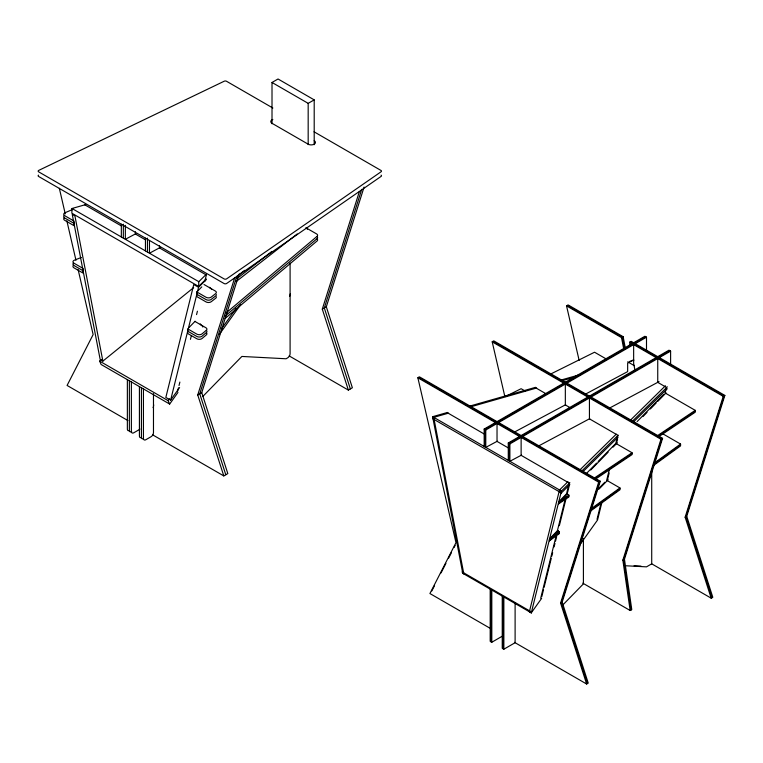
<?xml version="1.0" encoding="UTF-8"?>
<svg xmlns="http://www.w3.org/2000/svg" width="763" height="763" viewBox="0 0 763 763"><rect width="100%" height="100%" fill="white"/><g stroke="black" fill="none" stroke-linecap="round" stroke-linejoin="round"><path stroke-width="1.14" d="M85.733 204.579L72.008 208.49L71.856 213.22L198.638 286.421L206.268 278.915M198.638 286.421L198.79 281.69L206.42 274.184M447.499 412.449L432.631 416.693L432.564 418.591L561.358 492.946L569.837 484.61M561.358 492.946L561.425 491.057L569.894 482.721M198.561 287.25L193.754 284.589L165.829 397.456L170.635 400.117L198.561 287.25L206.191 279.744M177.588 391.305L178.447 387.833M179.019 385.525L179.877 382.063M190.445 339.325L191.303 335.854M196.568 314.604L197.407 311.209M204.799 281.328L206.363 274.995L159.505 247.937L159.505 245.696M567.968 481.653L559.498 489.999L529.36 611.792L531.286 612.851L541.635 598.345M531.286 612.851L530.676 611.487L462.149 571.926L462.76 573.29L531.286 612.851L561.425 491.057L432.631 416.693L462.76 573.29L463.847 573.967L433.708 417.371L432.631 416.693M540.709 598.23L556.151 535.798M565.297 498.84L557.41 530.705L559.308 531.801L559.308 533.661L549.322 540.881L551.811 538.344M541.797 596.609L543.514 589.675M544.086 587.367L551.239 558.459M551.811 556.151L552.67 552.679M554.1 546.899L554.959 543.428M555.531 541.12L556.675 536.494M559.346 525.688L565.822 499.517M567.615 492.269L569.475 484.763M597.009 519.355L601.225 502.331M609.494 468.892L606.68 480.28L619.928 487.929L619.928 489.789L590.333 511.2M616.056 442.359L617.82 435.234L589.437 418.849L589.437 397.971L522.741 436.474M601.74 502.998L597.534 520.023L579.594 545.163M607.482 479.813L609.17 472.984M616.609 442.912L617.62 438.839M239.153 274.031L201.756 392.649L227.813 473.594L223.797 475.921L197.741 394.967L234.785 277.484M236.788 276.32L199.753 393.813L225.8 474.758M364.075 187.069L326.316 306.812L352.372 387.766L348.357 390.084L322.301 309.139L359.344 191.647M361.71 189.358L324.313 307.975L350.37 388.93M600.29 481.253L562.178 602.131L588.235 683.076L586.633 684.01L560.576 603.056L598.678 482.178L600.29 481.253L419.478 376.855L417.866 377.79L455.978 542.665L429.922 593.538L489.722 628.054M662.57 438.334L624.458 559.212L631.774 609.589L630.171 610.514L622.856 560.137L660.958 439.259L662.57 438.334L493.814 340.899L492.202 341.834L504.82 396.407M724.85 395.415L686.738 516.293L712.795 597.248L711.192 598.173L685.136 517.219L723.238 396.35L724.85 395.415L631.182 341.338L629.57 342.263L630.238 345.753M431.81 590.953L434.529 585.65M441.043 572.937L445.926 563.399M448.634 558.096L451.353 552.803M454.071 547.5L455.149 545.383M177.941 392.459L169.663 404.066L168.127 400.661L169.51 398.725M170.635 400.117L179.61 387.547M221.699 328.557L236.196 308.252M219.343 334.452L240.736 304.475M216.291 296.75A3.405 1.965 0 0 1 215.671 298.247L211.237 301.709A3.405 1.965 0 0 1 206.086 301.938L196.825 296.588L196.825 291.952L201.794 286.869M188.528 328.004L195.147 321.223M202.844 396.426L241.881 356.445L286.077 358.772L287.67 357.837A3.405 1.965 -60 0 0 290.093 353.651L290.093 263.006M566.737 493.651L558.449 502.13L568.864 495.139L566.547 493.804L569.198 483.074L521.129 455.33L521.129 437.409L509.884 443.904L508.272 442.979L508.272 460.375M586.604 473.308L596.542 463.141M598.192 461.443L616.409 442.798M637.105 421.605L663.6 394.481M560.939 500.509L567.558 493.728M590.743 469.998L608.13 452.201M613.099 447.108L617.238 442.874M642.904 416.598L647.043 412.363M650.353 408.968L656.151 403.036M657.811 401.348L666.089 392.869M561.768 500.595L558.449 503.981L568.864 496.999L568.864 495.139M550.152 538.182L557.6 530.552M598.173 489.016L604.792 482.235M554.291 534.873L558.43 530.628M599.003 489.102L608.111 479.774M562.941 604.849L583.409 583.876L583.409 538.735M579.832 469.979L616.275 434.128M630.686 419.946L665.431 385.763M581.759 471.048L618.202 435.187M631.764 421.844L667.358 386.822M582.55 472.097L618.144 437.075M633.395 422.063L667.291 388.71M225.991 313.049L316.712 236.644A3.405 1.965 0 0 0 316.607 233.926L305.906 227.756A2.842 1.64 60 0 1 306.831 228.547M225.085 316.13L316.712 238.972A3.405 1.965 0 0 0 317.084 236.606M225.085 318.448L316.712 241.289A3.405 1.965 0 0 0 316.998 238.838M169.663 404.066L101.136 364.504L99.6 361.099L101.46 359.602M102.871 361.109L74.946 215.996L72.227 214.308L100.153 359.421L102.871 361.109L193.649 287.594M238.018 275.472L244.589 270.34M237.074 278.524L271.847 251.409M236.139 281.576L297.227 233.945M549.322 539.031L559.308 531.801M591.287 508.654L619.928 487.929M653.824 463.399L680.558 444.056L663.037 433.937M549.322 539.956L559.308 532.727M591.287 509.589L619.928 488.854M653.824 464.333L680.558 444.982M653.824 465.258L680.558 445.907L680.558 444.056M593.852 478.372L632.041 452.745L615.808 443.379M657.038 435.978L695.227 410.351L665.069 392.945L666.442 387.394L657.744 382.368L657.744 358.534L591.048 397.046M558.449 503.055L568.864 496.074M594.835 478.649L632.041 453.68M658.011 436.255L695.227 411.286M595.808 478.916L632.041 454.605L632.041 452.745M658.994 436.522L695.227 412.211L695.227 410.351M272.01 123.759L272.01 82.471L278.037 78.99L314.203 99.877L314.203 144.693M272.01 82.471L308.176 103.348L314.203 99.877M322.301 309.139L326.316 306.812M197.741 394.967L201.756 392.649M579.155 360.441L566.537 305.877L568.149 304.942L623.142 336.693L625.383 348.357M566.537 305.877L621.54 337.627L623.142 336.693M484.171 446.45L484.171 429.054L495.416 422.559M497.028 421.634L563.723 383.121M565.335 382.196L632.031 343.684M633.643 342.759L644.888 336.264L646.499 337.189L646.499 351.114M496.217 423.026L484.972 429.521L484.972 446.918M497.829 422.092L564.525 383.589M566.136 382.654L632.832 344.151M634.444 343.226L645.698 336.731M484.171 429.054L485.773 429.979L497.028 423.484L497.028 441.405L508.272 447.9M498.63 422.559L565.335 384.047L565.335 404.934L570.447 407.881M566.938 383.121L633.643 344.618L633.643 363.407L634.73 369.082M635.245 343.684L646.499 337.189M633.605 359.716L627.653 363.15L627.653 371.61L585.612 394.061M508.272 442.979L519.527 436.474M521.129 435.549L587.834 397.046M589.437 396.111L656.142 357.609M657.744 356.674L668.998 350.179L670.61 351.114L670.61 365.029M520.328 436.941L509.083 443.437L509.083 460.833M521.94 436.016L588.635 397.504M590.247 396.579L656.943 358.066M658.555 357.141L669.8 350.646M659.356 357.609L670.61 351.114M685.136 517.219L686.738 516.293M622.856 560.137L624.458 559.212M490.189 589.122L490.189 641.321L491.801 642.246L502.025 636.342M560.576 603.056L562.178 602.131M502.245 596.084L502.245 648.283L503.857 649.208L515.111 642.713L515.111 603.314M135.804 233.716L125.351 239.296L125.351 225.371M159.915 247.632L149.462 253.211L149.462 240.45M497.333 441.205L485.773 447.385L485.773 429.979M514.148 432.23L565.65 404.724M521.434 455.13L509.884 461.3L509.884 443.904M538.249 446.155L589.723 418.668M609.675 408.005L659.051 381.643M505.306 396.569L521.119 388.71L525.249 391.085M550.266 374.232L594.549 352.229L606.719 359.249M469.169 406.269L535.578 387.318M560.509 380.193L579.918 374.662M433.708 417.371L448.587 413.126M470.313 406.927L536.656 387.995M561.826 380.813L575.55 376.893M629.313 361.548L633.891 360.241M634.063 565.784L641.044 566.146M625.565 565.755L646.499 566.852L651.716 563.838L651.716 471.582M559.498 489.999L561.425 491.057M272.868 108.022L226.525 81.269A1.707 0.982 0 0 0 224.208 81.221L38.732 170.397A1.707 0.982 0 0 0 38.646 171.837L224.112 278.915A1.707 0.982 0 0 0 226.601 278.867L381.061 171.78A1.707 0.982 0 0 0 380.985 170.445L314.051 131.799M567.338 305.41L622.341 337.16L624.582 348.825M630.372 341.805L724.049 395.883L685.937 516.761L711.993 597.706M629.57 342.263L723.238 396.35M627.691 361.843L634.358 365.696M493.003 341.366L661.769 438.801L623.657 559.68L630.972 610.047M492.202 341.834L660.958 439.259M535.34 387.614L546.489 394.051M418.668 377.323L599.489 481.711L561.377 602.589L587.434 683.543M417.866 377.79L598.678 482.178M447.347 412.726L485.192 434.576M84.521 204.646L121.193 225.819M145.447 239.82L135.394 234.012L135.394 231.78M204.017 284.504L215.347 291.046A3.405 1.965 0 0 1 215.671 293.602L211.237 297.074A3.405 1.965 0 0 1 206.086 297.293L196.825 291.952M72.008 208.49L198.79 281.69M73.973 223.34L64.712 217.999A3.405 1.965 0 0 1 64.54 215.319M196.825 294.27L206.086 299.611A3.405 1.965 0 0 0 211.237 299.392L215.671 295.92A3.405 1.965 0 0 0 216.32 294.537M651.573 563.752L711.192 598.173M289.196 355.93L348.357 390.084M194.88 321.404L205.915 327.766A3.405 1.965 0 0 1 206.315 330.274L202.071 333.851A3.405 1.965 0 0 1 196.844 334.137L187.698 328.853L187.698 333.488L196.844 338.772A3.405 1.965 0 0 0 202.071 338.495L206.315 334.909A3.405 1.965 0 0 0 206.43 332.792M83.1 270.779L73.954 265.505A3.405 1.965 0 0 1 73.553 262.987M187.698 331.171L196.844 336.454A3.405 1.965 0 0 0 202.071 336.178L206.315 332.592A3.405 1.965 0 0 0 206.401 330.446M582.77 583.142L630.171 610.514M99.6 361.099L168.127 400.661M514.462 642.341L586.633 684.01M127.917 420.566L67.087 385.449L93.143 334.576L78.112 269.558M152.657 434.853L223.797 475.921M59.333 188.28L65.237 213.821M66.848 220.793L75.966 260.269M621.54 337.627L623.781 349.282M503.857 597.009L503.857 649.208M503.055 596.552L503.055 648.741M491.801 590.057L491.801 642.246M491 589.589L491 641.788M308.176 103.348L308.176 144.636M153.477 393.603L153.477 432.535A3.405 1.965 -60 0 1 151.064 436.713L145.847 439.726A3.405 1.965 -60 0 1 143.434 438.334L143.434 388.92M147.45 238.132L147.45 252.057M145.447 238.132L145.447 250.893M141.422 387.766L141.422 437.18A3.405 1.965 -60 0 0 143.024 438.878M139.419 386.603L139.419 436.016A3.405 1.965 -60 0 0 141.479 437.581M131.379 381.967L131.379 431.381A3.405 1.965 -60 0 0 133.792 432.774L139.019 429.75A3.405 1.965 -60 0 0 139.906 429.044M129.367 380.804L129.367 430.218A3.405 1.965 -60 0 0 131.665 431.677M127.364 379.65L127.364 429.054A3.405 1.965 -60 0 0 129.195 430.704M123.339 224.217L123.339 238.132M121.336 224.217L121.336 236.978M153.029 407.556A2.842 1.64 60 0 0 153.477 406.355A2.842 1.64 -60 0 1 153.764 404.991M202.414 326.268A2.842 1.64 60 0 0 201.146 325.019A2.842 1.64 0 0 1 200.316 323.855M202.567 326.516A2.842 1.64 60 0 1 202.824 327.041M211.732 289.473A2.842 1.64 60 0 0 210.464 288.223A2.842 1.64 0 0 1 209.663 287.308M289.568 296.197A2.842 1.64 60 0 0 290.093 294.947A2.842 1.64 -60 0 1 290.321 293.745M307.174 229.005A2.842 1.64 60 0 1 307.327 229.253M38.551 175.147A1.707 0.982 0 0 0 38.646 176.482L224.112 283.55A1.707 0.982 0 0 0 226.601 283.502L381.061 176.425A1.707 0.982 0 0 0 381.08 175.147M73.63 265.247A3.405 1.965 0 0 0 73.954 267.823L83.1 273.106L83.1 268.462L73.954 263.178A3.405 1.965 0 0 1 74.431 260.164L80.64 257.713A3.405 1.965 0 0 1 81.393 257.493M64.445 217.703A3.405 1.965 0 0 0 64.712 220.316L73.973 225.657L73.973 221.022L64.712 215.681A3.405 1.965 0 0 1 65.093 212.705L71.102 210.14A3.405 1.965 0 0 1 72.151 209.835M272.83 119.457A4.263 2.461 0 0 0 272.01 123.301L308.176 144.178A4.263 2.461 0 0 0 314.203 144.178A4.263 2.461 0 0 0 314.203 140.697"/></g></svg>
